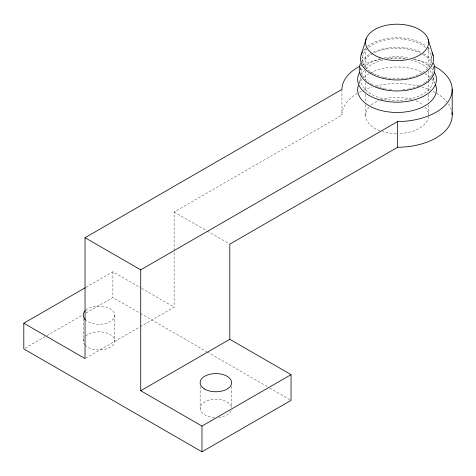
<?xml version="1.0" encoding="UTF-8"?>
<svg xmlns="http://www.w3.org/2000/svg" width="476" height="476" viewBox="0 0 476 476"><rect width="100%" height="100%" fill="white"/><g stroke="black" fill="none" stroke-linecap="round" stroke-linejoin="round"><path stroke-width="0.36" stroke-dasharray="2.38 1.78" d="M174.127 250.65L174.127 211.993L341.941 115.109L341.982 113.764A55.151 31.838 0 0 1 358.333 92.76M361.7 59.298L363.027 55.037M359.933 70.121L361.26 65.861M359.273 82.532L360.82 77.564M369.221 73.643L368.245 74.202A39.395 22.741 0 0 0 363.771 77.552M85.966 287.325L112.883 271.784L140.956 287.992M25.079 348.194L46.231 335.979M46.874 335.61L82.122 315.261M85.966 313.041L112.883 297.5L139.896 313.095M85.686 358.208L139.522 327.125M140.158 326.756L174.127 307.145L174.127 251.393M174.127 211.993L206.768 230.836M207.405 231.205L229.164 243.766M141.592 288.361L174.127 307.145M140.539 313.47L206.792 351.716M207.435 352.091L267.25 386.625M269.827 388.107L290.408 399.995M431.298 55.722L432.541 59.726M433.684 68.538L432.851 65.867A36.241 20.926 0 0 1 430.417 77.32M433.267 77.487L434.927 82.824M428.567 47.243L428.567 67.901M428.567 70.853L428.567 79.7M428.567 80.438L428.567 91.505M428.567 94.456L428.567 101.834M428.567 104.785L428.567 115.115A31.517 18.195 0 0 0 424.622 106.612M365.544 47.88L365.544 67.794M365.544 70.746L365.544 79.599M365.544 82.55L365.544 91.404M365.544 94.355L365.544 101.733M365.544 104.684L365.544 115.751M341.941 89.393L341.941 115.109M231.633 386.357L231.633 407.664M200.14 386.357L200.14 408.402M114.71 315.177L114.71 340.893M112.883 271.784L112.883 297.5M83.217 318.855L83.217 340.893M85.751 310.227A15.75 9.092 0 0 1 109.296 308.317A15.75 9.092 0 0 1 109.296 322.044A15.75 9.092 0 0 1 85.751 320.128M85.751 335.949A15.75 9.092 0 0 1 109.498 334.14A15.75 9.092 0 0 1 108.873 347.962A15.75 9.092 0 0 1 85.329 345.439M84.841 344.922A15.75 9.092 0 0 1 83.752 338.543M231.098 410.752A15.75 9.092 0 0 1 218.627 417.351M214.515 417.458A15.75 9.092 0 0 1 200.146 408.069A15.75 9.092 0 0 1 215.658 399.31A15.75 9.092 0 0 1 231.598 407.807M359.005 83.83A39.395 22.741 0 0 1 361.956 79.391M370.191 73.084A39.395 22.741 0 0 1 422.902 72.548M424.913 73.631A39.395 22.741 0 0 1 430.096 77.326M431.946 79.153A39.395 22.741 0 0 1 434.731 83.068M360.588 65.831A55.151 31.838 0 0 1 362.349 64.968M362.95 64.694A55.151 31.838 0 0 1 381.55 59.161M386.536 58.459A55.151 31.838 0 0 1 407.581 58.459M413.18 59.262A55.151 31.838 0 0 1 431.464 64.831M428.531 116.382A31.517 18.195 0 0 1 398.709 133.601M396.508 133.625A31.517 18.195 0 0 1 382.424 131.543M379.896 130.692A31.517 18.195 0 0 1 368.977 107.171M371.244 104.994A31.517 18.195 0 0 1 378.979 100.525M380.824 99.835A31.517 18.195 0 0 1 411.692 99.317M416.024 100.9A31.517 18.195 0 0 1 423.081 105.166M427.757 49.563A34.665 20.016 0 0 1 422.408 72.507M421.855 72.84A34.665 20.016 0 0 1 412.793 76.69M411.71 76.993A34.665 20.016 0 0 1 391.635 78.623M391.04 78.564A34.665 20.016 0 0 1 387.5 78.094M386.923 77.993A34.665 20.016 0 0 1 384.632 77.54M384.072 77.409A34.665 20.016 0 0 1 380.253 76.362M379.55 76.13A34.665 20.016 0 0 1 376.843 75.113M376.195 74.839A34.665 20.016 0 0 1 374.315 73.959M373.714 73.649A34.665 20.016 0 0 1 367.341 48.546M368.662 47.374A34.665 20.016 0 0 1 426.133 47.957M430.078 77.761A36.241 20.926 0 0 1 429.352 78.641M428.959 79.07A36.241 20.926 0 0 1 428.12 79.92M426.746 81.146A36.241 20.926 0 0 1 425.746 81.926M425.223 82.312A36.241 20.926 0 0 1 421.772 84.442M421.153 84.77A36.241 20.926 0 0 1 419.868 85.4M419.201 85.704A36.241 20.926 0 0 1 416.262 86.888M415.179 87.263A36.241 20.926 0 0 1 412.377 88.108M411.216 88.405A36.241 20.926 0 0 1 410.044 88.679M408.854 88.929A36.241 20.926 0 0 1 407.045 89.256M405.213 89.53A36.241 20.926 0 0 1 402.101 89.863M391.385 89.809A36.241 20.926 0 0 1 388.904 89.53M386.458 89.149A36.241 20.926 0 0 1 384.662 88.804M384.067 88.679A36.241 20.926 0 0 1 382.317 88.256M381.74 88.108A36.241 20.926 0 0 1 380.044 87.614M379.485 87.441A36.241 20.926 0 0 1 377.319 86.691M376.272 86.281A36.241 20.926 0 0 1 375.249 85.853M372.648 84.609A36.241 20.926 0 0 1 368.115 81.735M366.663 80.539A36.241 20.926 0 0 1 361.088 66.592M362.278 63.254A36.241 20.926 0 0 1 420.832 53.348M422.682 54.347A36.241 20.926 0 0 1 431.714 63.022M433.16 77.606A36.241 20.926 0 0 1 396.425 100.347A36.241 20.926 0 0 1 361.088 76.88M361.48 75.434A36.241 20.926 0 0 1 364.765 69.93M365.99 68.651A36.241 20.926 0 0 1 382.894 60.166M390.142 58.887A36.241 20.926 0 0 1 403.975 58.887M410.633 60.03A36.241 20.926 0 0 1 427.454 68.032M429.905 70.585A36.241 20.926 0 0 1 432.851 76.154M359.445 92.142A55.151 31.838 0 0 1 362.349 90.684M363.557 90.137A55.151 31.838 0 0 1 372.018 87.06M375.51 86.12A55.151 31.838 0 0 1 418.963 86.21M421.754 86.959A55.151 31.838 0 0 1 430.25 90M433.237 91.398A55.151 31.838 0 0 1 436.058 92.915M436.593 93.231A55.151 31.838 0 0 1 447.041 101.977M448.547 104.018A55.151 31.838 0 0 1 451.908 112.104M360.796 70.543A39.395 22.741 0 0 1 381.032 58.649M384.233 57.923A39.395 22.741 0 0 1 408.575 57.679M414.328 58.988A39.395 22.741 0 0 1 429.59 66.598M431.512 68.401A39.395 22.741 0 0 1 433.832 71.275M361.302 62.035A37.818 21.837 0 0 1 371.268 53.175M373.255 52.176A37.818 21.837 0 0 1 421.367 52.414M423.801 53.705A37.818 21.837 0 0 1 432.363 61.315M363.408 50.611A36.557 21.105 0 0 1 365.723 47.987M367.609 46.351A36.557 21.105 0 0 1 426.252 46.154M427.716 47.362A36.557 21.105 0 0 1 430.191 49.932"/><path stroke-width="0.71" d="M361.171 54.829L366.121 38.925M434.386 66.277A55.151 31.838 0 0 1 448.945 100.501A55.151 31.838 0 0 1 399.941 121.511L397.621 121.535L140.723 269.856L140.723 390.719L229.807 339.287L291.05 374.648L291.05 400.364L201.967 451.795L23.8 348.932L23.8 323.216L85.043 358.577L85.043 237.708L341.941 89.393L341.982 88.048A55.151 31.838 0 0 1 359.445 66.426M23.8 323.216L85.323 287.694M451.998 112.657A55.151 31.838 0 0 1 399.941 147.227L397.621 147.251L229.807 244.14L229.807 339.287M140.723 390.719L201.967 426.079L291.05 374.648M85.043 237.708L140.723 269.856M428.186 39.55L433.166 55.555M452.2 89.161L452.2 114.877M397.621 121.535L397.621 147.251M201.967 426.079L201.967 451.795M85.329 319.723A15.75 9.092 0 0 1 85.329 310.632M435.439 84.597A39.395 22.741 0 0 1 425.865 105.226L423.926 106.35A39.395 22.741 0 0 1 417.345 109.212L414.941 109.98A39.395 22.741 0 0 1 399.12 112.425L396.371 112.455A39.395 22.741 0 0 1 388.196 111.878L385.542 111.467A39.395 22.741 0 0 1 377.956 109.605L375.6 108.79A39.395 22.741 0 0 1 364.021 102.102L362.605 100.739A39.395 22.741 0 0 1 359.386 96.366L358.672 94.831A39.395 22.741 0 0 1 357.672 90.113L357.72 88.524A39.395 22.741 0 0 1 358.386 85.377M434.731 72.78A39.395 22.741 0 0 1 396.829 102.173A39.395 22.741 0 0 1 359.523 72.525M432.018 52.681A36.557 21.105 0 0 1 396.419 79.956A36.557 21.105 0 0 1 362.492 51.985M433.469 63.243A37.818 21.837 0 0 1 397.276 90.975A37.818 21.837 0 0 1 360.528 63.492M204.751 389.112A15.75 9.092 0 0 0 231.098 385.036A15.75 9.092 0 0 0 211.808 373.904A15.75 9.092 0 0 0 204.751 389.112M379.896 57.656A31.517 18.195 0 0 0 428.531 43.352A31.517 18.195 0 0 0 382.752 26.186A31.517 18.195 0 0 0 379.896 57.656"/></g></svg>
